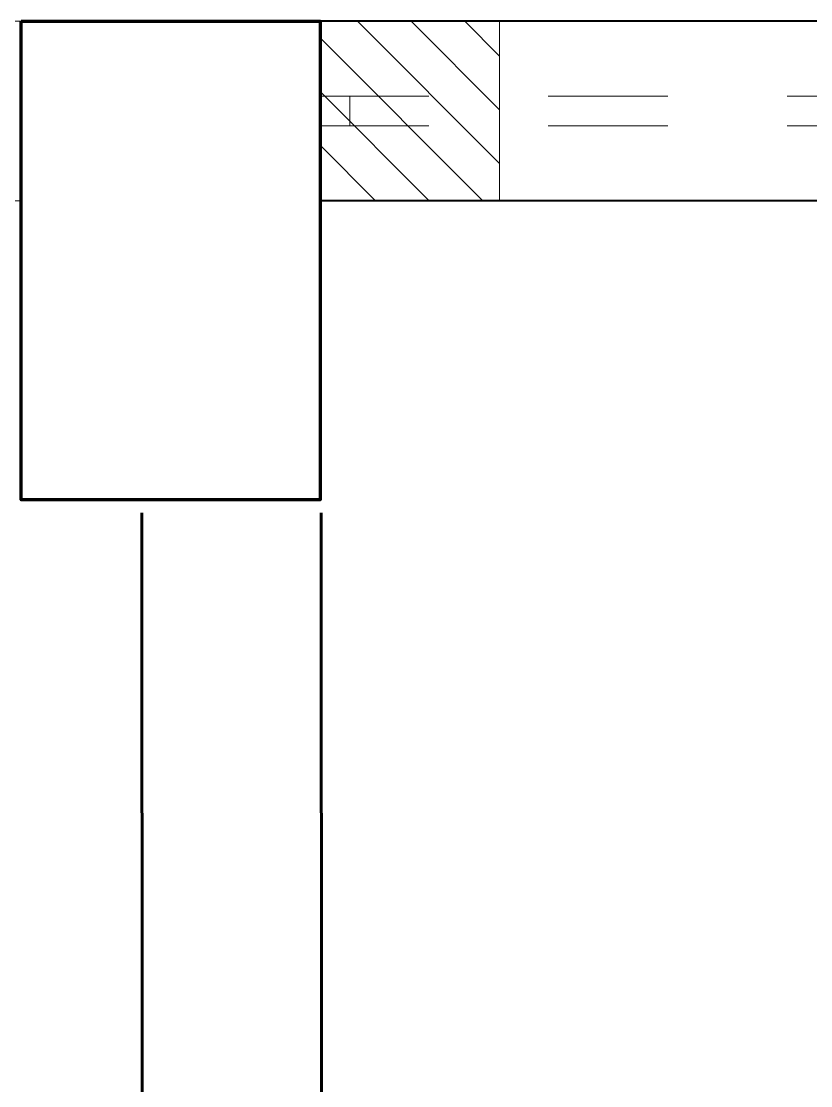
# Model space of a CAD drawing. Header units: millimetres. Extents: x 1 to 121, y 0 to 90.
# Drawn here: x 71.354 to 72.014, y 21.726 to 22.616 of the extents above; entities that cross this region are included whole.
import ezdxf

# ---------------------------------------------------------------- set-up
doc = ezdxf.new("R2010")
doc.units = ezdxf.units.MM
doc.linetypes.add('DASHED2', pattern=[0.375, 0.25, -0.125])
doc.layers.add('01', color=7, linetype='Continuous', lineweight=5, true_color=0xcc6600)
for name, color, linetype, lineweight in [('COLUMNAS 50', 32, 'Continuous', 70), ('COLUMNETASSS', 211, 'Continuous', 20), ('muro bajo', 191, 'Continuous', 40), ('Muros el', 144, 'Continuous', 60), ('Puertas El', 21, 'Continuous', 15), ('Vanos', 140, 'Continuous', 5)]:
    doc.layers.add(name, color=color, linetype=linetype, lineweight=lineweight)
doc.layers.add('perimetroooo', color=3, linetype='Continuous')

# ---------------------------------------------------------------- blocks, each defined once
blk = doc.blocks.new('A$C196F1E11')
at = {"layer": '01', "lineweight": 5}
h = blk.add_hatch(dxfattribs=at)
h.set_pattern_fill('ANSI31', scale=0.01, angle=-90)
h.set_pattern_definition([(315, (-134.044812, -149.728227), (0.0224506403, 0.0224506403), [])])
h.paths.add_polyline_path([(0, 0.15), (0, 0), (0.15, 0), (0.15, 0.15)])
at = {"layer": 'COLUMNETASSS', "color": 7, "lineweight": 5}
blk.add_lwpolyline([(0, 0.15), (0, 0), (0.15, 0), (0.15, 0.15)], close=True, dxfattribs=at)
blk = doc.blocks.new('puerta 1.00')
at = {"layer": 'Puertas El'}
for p, q in [((165.76526, -11.935), (165.76526, -11.885)), ((165.91526, -11.915), (165.91526, -11.885))]:
    blk.add_line(p, q, dxfattribs=at)

msp = doc.modelspace()

# ---------------------------------------------------------------- linework, layer by layer
at = {"layer": 'COLUMNAS 50', "linetype": 'Continuous'}
msp.add_lwpolyline([(71.35364, 22.61604), (71.60364, 22.61604), (71.60364, 22.21604), (71.35364, 22.21604), (71.35364, 22.61604)], dxfattribs=at)
at = {"layer": 'muro bajo', "linetype": 'Continuous'}
for p, q in [((73.89449, 22.61606), (71.60367, 22.61604)), ((73.89449, 22.46608), (71.60367, 22.46606))]:
    msp.add_line(p, q, dxfattribs=at)
at = {"layer": 'Muros el', "ltscale": 0.05}
for p, q in [((71.45541, 16.51848), (71.45462, 22.20495)), ((71.60544, 16.51608), (71.60465, 22.20498))]:
    msp.add_line(p, q, dxfattribs=at)
at = {"layer": 'Vanos', "linetype": 'Continuous'}
for p, q in [((71.60367, 22.61604), (73.89449, 22.61606)), ((71.60364, 22.52855), (71.60364, 22.55355)), ((71.62864, 22.55355), (71.60364, 22.55355)), ((71.62864, 22.52855), (71.62864, 22.55355)), ((71.60364, 22.52855), (71.62864, 22.52855)), ((71.60367, 22.46606), (73.89449, 22.46608))]:
    msp.add_line(p, q, dxfattribs=at)
at = {"layer": 'Vanos', "linetype": 'DASHED2', "ltscale": 0.3}
for p, q in [((73.89449, 22.55355), (71.60364, 22.55355)), ((73.89449, 22.52855), (71.60364, 22.52855))]:
    msp.add_line(p, q, dxfattribs=at)

# ---------------------------------------------------------------- block references
at = {"layer": 'perimetroooo', "color": 2}
msp.add_blockref('A$C196F1E11', (71.60367, 22.46606), dxfattribs=at)
at = {"layer": 'Puertas El', "rotation": 270}
msp.add_blockref('puerta 1.00', (83.23867, 188.38131), dxfattribs=at)

doc.saveas('drawing.dxf')
